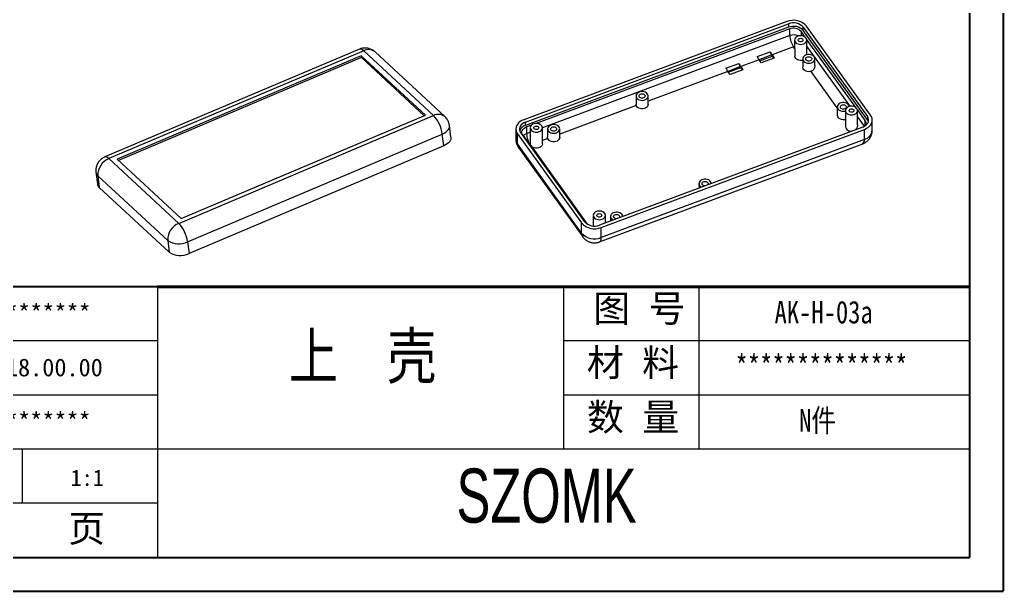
# Model space of a CAD drawing. Header units: inches. Extents: x 1209 to 2667, y 1126 to 1477.
# Drawn here: x 2026.6 to 2269.7, y 1125.7 to 1266.9 of the extents above; entities that cross this region are included whole.
import ezdxf

# ---------------------------------------------------------------- set-up
doc = ezdxf.new("R2010")
doc.units = ezdxf.units.IN
doc.header["$LTSCALE"] = 15
doc.layers.add('文字', color=81, linetype='Continuous')
doc.layers.add('粗实线', color=7, linetype='Continuous', lineweight=30)
doc.layers.add('细实线', color=3, linetype='Continuous', lineweight=9)
doc.styles.get("Standard").update_dxf_attribs({"font": 'txt', "bigfont": 'gbcbig.shx'})
doc.styles.add('宋体', font='', dxfattribs={"width": 0.8, "height": 3.5})
doc.styles.add('长仿宋', font='', dxfattribs={"width": 0.7, "height": 4})
doc.styles.get('宋体').set_extended_font_data('SimSun')
doc.styles.get('长仿宋').set_extended_font_data('SimSun')

msp = doc.modelspace()

# ---------------------------------------------------------------- linework, layer by layer
for p, q in [((2269.693, 1476.808), (2269.693, 1125.657)), ((2261.332, 1468.448), (2261.332, 1134.017)), ((2060.674, 1200.903), (1960.345, 1200.903)), ((1785.915, 1134.017), (2261.332, 1134.017)), ((1773.064, 1125.657), (2269.693, 1125.657))]:
    msp.add_line(p, q)
at = {"color": 7, "linetype": 'Continuous', "lineweight": 15}
for p, q in [((2216.212, 1266.386), (2151.184, 1242.149)), ((2151.597, 1241.574), (2216.625, 1265.812)), ((2216.627, 1264.977), (2151.599, 1240.74)), ((2216.903, 1264.595), (2154.225, 1241.233)), ((2216.625, 1265.812), (2216.627, 1264.977)), ((2216.907, 1262.926), (2216.903, 1264.595)), ((2220.734, 1262.558), (2219.733, 1263.95)), ((2220.264, 1264.982), (2236.104, 1242.966)), ((2220.266, 1264.148), (2220.264, 1264.982)), ((2236.106, 1242.132), (2220.266, 1264.148)), ((2236.904, 1243.264), (2221.063, 1265.28)), ((2218.125, 1261.827), (2218.134, 1257.865)), ((2233.269, 1245.136), (2221.09, 1262.063)), ((2221.133, 1258.277), (2221.125, 1261.834)), ((2110.596, 1259.575), (2047.648, 1232.954)), ((2111.638, 1259.168), (2048.69, 1232.547)), ((2128.906, 1243.174), (2111.638, 1259.168)), ((2217.874, 1260.127), (2212.544, 1258.14)), ((2111.054, 1257.969), (2050.686, 1232.438)), ((2111.114, 1257.484), (2051.064, 1232.088)), ((2126.91, 1243.282), (2111.054, 1257.969)), ((2111.054, 1257.969), (2111.114, 1257.484)), ((2126.592, 1243.147), (2111.114, 1257.484)), ((2131.712, 1242.906), (2114.444, 1258.9)), ((2209.346, 1256.948), (2204.815, 1255.259)), ((2208.888, 1257.758), (2212.086, 1258.95)), ((2209.897, 1256.182), (2209.346, 1256.948)), ((2213.095, 1257.374), (2209.897, 1256.182)), ((2212.544, 1258.14), (2213.095, 1257.374)), ((2212.977, 1257.33), (2212.592, 1257.865)), ((2220.126, 1257.175), (2220.131, 1255.089)), ((2221.128, 1258.277), (2221.126, 1258.171)), ((2223.13, 1255.501), (2223.126, 1257.182)), ((2201.16, 1254.878), (2204.358, 1256.07)), ((2201.732, 1253.908), (2204.816, 1255.057)), ((2201.736, 1253.903), (2204.816, 1255.051)), ((2205.366, 1254.493), (2202.168, 1253.301)), ((2204.815, 1255.259), (2205.366, 1254.493)), ((2204.816, 1255.057), (2204.816, 1255.051)), ((2205.249, 1254.45), (2204.816, 1255.051)), ((2202.168, 1253.301), (2201.617, 1254.067)), ((2178.93, 1248.011), (2178.935, 1245.926)), ((2181.935, 1245.933), (2181.93, 1248.018)), ((2228.666, 1245.305), (2228.671, 1243.22)), ((2235.573, 1241.933), (2233.624, 1244.641)), ((2065.958, 1216.552), (2128.906, 1243.174)), ((2066.542, 1217.752), (2126.91, 1243.282)), ((2230.659, 1244.405), (2230.669, 1240.444)), ((2233.668, 1240.855), (2233.659, 1244.413)), ((2236.104, 1242.966), (2236.106, 1242.132)), ((2237.311, 1239.578), (2237.306, 1242.08)), ((2133.198, 1237.798), (2132.838, 1240.707)), ((2149.237, 1239.843), (2149.243, 1237.34)), ((2151.599, 1240.74), (2151.597, 1241.574)), ((2153.133, 1240.826), (2151.875, 1240.357)), ((2151.875, 1240.357), (2151.879, 1238.689)), ((2152.807, 1240.153), (2152.817, 1236.191)), ((2155.817, 1236.198), (2155.807, 1240.16)), ((2157.076, 1239.865), (2157.081, 1237.78)), ((2160.081, 1237.787), (2160.076, 1239.873)), ((2234.945, 1240.349), (2169.917, 1216.111)), ((2170.331, 1215.537), (2235.358, 1239.774)), ((2235.364, 1237.272), (2235.358, 1239.774)), ((2068.119, 1211.975), (2131.067, 1238.596)), ((2131.427, 1235.687), (2131.067, 1238.596)), ((2149.639, 1238.659), (2165.48, 1216.643)), ((2149.645, 1236.157), (2149.639, 1238.659)), ((2166.279, 1216.941), (2150.439, 1238.957)), ((2150.974, 1238.322), (2166.619, 1216.576)), ((2235.364, 1237.272), (2170.336, 1213.035)), ((2131.427, 1235.687), (2068.479, 1209.066)), ((2165.485, 1214.14), (2149.645, 1236.157)), ((2149.921, 1235.246), (2165.761, 1213.23)), ((2152.846, 1235.889), (2152.873, 1235.899)), ((2152.984, 1235.698), (2152.846, 1235.889)), ((2169.941, 1211.959), (2234.969, 1236.196)), ((2048.69, 1232.547), (2065.958, 1216.552)), ((2050.686, 1232.438), (2066.542, 1217.752)), ((2045.477, 1229.196), (2045.837, 1226.287)), ((2045.954, 1228.329), (2063.222, 1212.334)), ((2045.954, 1228.329), (2046.314, 1225.42)), ((2063.581, 1209.426), (2046.314, 1225.42)), ((2194.495, 1226.377), (2194.497, 1225.273)), ((2168.372, 1218.519), (2168.379, 1215.905)), ((2171.377, 1216.655), (2171.372, 1218.526)), ((2172.641, 1218.232), (2172.644, 1217.128)), ((2165.485, 1214.14), (2165.48, 1216.643)), ((2170.336, 1213.035), (2170.331, 1215.537)), ((2063.222, 1212.334), (2063.581, 1209.426)), ((2068.119, 1211.975), (2068.479, 1209.066))]:
    msp.add_line(p, q, dxfattribs=at)
at = {"color": 8, "linetype": 'Continuous', "lineweight": 15}
for p, q in [((2219.733, 1263.95), (2219.735, 1262.906)), ((2216.907, 1262.926), (2155.807, 1240.153)), ((2218.128, 1260.235), (2217.874, 1260.127)), ((2218.129, 1259.772), (2217.874, 1260.127)), ((2231.838, 1245.462), (2221.128, 1260.347)), ((2212.444, 1258.138), (2209.326, 1256.976)), ((2209.512, 1256.717), (2212.592, 1257.865)), ((2204.715, 1255.257), (2201.598, 1254.095)), ((2201.617, 1254.067), (2181.933, 1246.73)), ((2228.667, 1245.126), (2222.211, 1254.099)), ((2178.991, 1245.634), (2160.079, 1238.585)), ((2235.374, 1240.547), (2233.663, 1242.926)), ((2235.576, 1240.674), (2235.573, 1241.933)), ((2152.81, 1239.036), (2151.879, 1238.689)), ((2157.137, 1237.489), (2155.815, 1236.996)), ((2152.846, 1235.889), (2152.748, 1235.855)), ((2152.984, 1235.698), (2166.88, 1216.384))]:
    msp.add_line(p, q, dxfattribs=at)
at = {"color": 7, "linetype": 'Continuous', "lineweight": 15, "flags": 128}
for points in [[(2220.313, 1260.874), (2220.602, 1261.014), (2220.838, 1261.198), (2221.009, 1261.417), (2221.105, 1261.658), (2221.121, 1261.908), (2221.056, 1262.154), (2220.915, 1262.382), (2220.704, 1262.581), (2220.434, 1262.74), (2220.121, 1262.849), (2219.781, 1262.904), (2219.433, 1262.9), (2219.095, 1262.839), (2218.786, 1262.724), (2218.522, 1262.56), (2218.317, 1262.358), (2218.183, 1262.126), (2218.126, 1261.879), (2218.15, 1261.63), (2218.254, 1261.391), (2218.432, 1261.175), (2218.674, 1260.996), (2218.967, 1260.861), (2219.296, 1260.778), (2219.642, 1260.752), (2219.987, 1260.785), (2220.313, 1260.874)], [(2219.9, 1261.448), (2219.689, 1261.402), (2219.469, 1261.414), (2219.27, 1261.482), (2219.119, 1261.598), (2219.037, 1261.745), (2219.033, 1261.903), (2219.11, 1262.052), (2219.256, 1262.171), (2219.452, 1262.244), (2219.671, 1262.261), (2219.884, 1262.22), (2220.062, 1262.127), (2220.181, 1261.993), (2220.225, 1261.838), (2220.187, 1261.682), (2220.074, 1261.546), (2219.9, 1261.448)], [(2220.127, 1256.851), (2219.884, 1256.806), (2219.541, 1256.792), (2219.203, 1256.835), (2218.888, 1256.932), (2218.612, 1257.079), (2218.389, 1257.266), (2218.231, 1257.485), (2218.147, 1257.724), (2218.134, 1257.865)], [(2222.315, 1256.221), (2222.604, 1256.361), (2222.84, 1256.546), (2223.01, 1256.764), (2223.106, 1257.005), (2223.123, 1257.255), (2223.058, 1257.501), (2222.917, 1257.73), (2222.705, 1257.928), (2222.436, 1258.087), (2222.123, 1258.196), (2221.783, 1258.251), (2221.435, 1258.248), (2221.097, 1258.187), (2220.788, 1258.071), (2220.523, 1257.908), (2220.319, 1257.705), (2220.184, 1257.474), (2220.128, 1257.227), (2220.152, 1256.977), (2220.256, 1256.738), (2220.434, 1256.523), (2220.676, 1256.343), (2220.969, 1256.208), (2221.297, 1256.126), (2221.644, 1256.1), (2221.989, 1256.132), (2222.315, 1256.221)], [(2221.971, 1256.7), (2221.736, 1256.645), (2221.489, 1256.648), (2221.257, 1256.708), (2221.065, 1256.82), (2220.934, 1256.97), (2220.878, 1257.143), (2220.903, 1257.32), (2221.006, 1257.481), (2221.177, 1257.609), (2221.396, 1257.691), (2221.641, 1257.717), (2221.883, 1257.685), (2222.098, 1257.598), (2222.262, 1257.465), (2222.357, 1257.301), (2222.372, 1257.124), (2222.307, 1256.953), (2222.168, 1256.806), (2221.971, 1256.7)], [(2222.211, 1254.099), (2221.881, 1254.03), (2221.539, 1254.016), (2221.201, 1254.059), (2220.885, 1254.156), (2220.609, 1254.303), (2220.386, 1254.49), (2220.229, 1254.709), (2220.144, 1254.948), (2220.131, 1255.089)], [(2181.118, 1247.057), (2181.407, 1247.197), (2181.643, 1247.382), (2181.814, 1247.6), (2181.91, 1247.841), (2181.926, 1248.091), (2181.861, 1248.337), (2181.72, 1248.566), (2181.509, 1248.765), (2181.239, 1248.923), (2180.926, 1249.033), (2180.586, 1249.087), (2180.238, 1249.084), (2179.9, 1249.023), (2179.591, 1248.907), (2179.327, 1248.744), (2179.122, 1248.541), (2178.988, 1248.31), (2178.931, 1248.063), (2178.956, 1247.813), (2179.059, 1247.574), (2179.237, 1247.359), (2179.479, 1247.179), (2179.772, 1247.044), (2180.101, 1246.962), (2180.447, 1246.936), (2180.792, 1246.968), (2181.118, 1247.057)], [(2180.774, 1247.536), (2180.539, 1247.481), (2180.292, 1247.484), (2180.06, 1247.545), (2179.868, 1247.656), (2179.737, 1247.806), (2179.681, 1247.979), (2179.706, 1248.156), (2179.81, 1248.317), (2179.98, 1248.446), (2180.2, 1248.527), (2180.444, 1248.553), (2180.687, 1248.521), (2180.901, 1248.434), (2181.065, 1248.301), (2181.16, 1248.138), (2181.176, 1247.96), (2181.111, 1247.789), (2180.972, 1247.642), (2180.774, 1247.536)], [(2181.935, 1245.933), (2181.934, 1245.898), (2181.881, 1245.647), (2181.749, 1245.411), (2181.543, 1245.204), (2181.275, 1245.037), (2180.961, 1244.92), (2180.618, 1244.859), (2180.264, 1244.857), (2179.92, 1244.916), (2179.605, 1245.03), (2179.335, 1245.194), (2179.127, 1245.399), (2178.991, 1245.634)], [(2231.658, 1245.425), (2231.598, 1245.631), (2231.457, 1245.86), (2231.245, 1246.059), (2230.976, 1246.217), (2230.663, 1246.326), (2230.323, 1246.381), (2229.975, 1246.378), (2229.637, 1246.317), (2229.328, 1246.201), (2229.063, 1246.038), (2228.859, 1245.835), (2228.725, 1245.604), (2228.668, 1245.357), (2228.692, 1245.107), (2228.796, 1244.868), (2228.974, 1244.653), (2229.216, 1244.473), (2229.509, 1244.338), (2229.837, 1244.256), (2230.184, 1244.23), (2230.529, 1244.262), (2230.66, 1244.29)], [(2230.511, 1244.83), (2230.276, 1244.775), (2230.029, 1244.778), (2229.797, 1244.839), (2229.605, 1244.95), (2229.474, 1245.1), (2229.418, 1245.273), (2229.443, 1245.45), (2229.546, 1245.611), (2229.717, 1245.74), (2229.936, 1245.821), (2230.181, 1245.847), (2230.423, 1245.815), (2230.638, 1245.728), (2230.802, 1245.595), (2230.897, 1245.432), (2230.913, 1245.254), (2230.847, 1245.083), (2230.708, 1244.936), (2230.511, 1244.83)], [(2232.848, 1243.452), (2233.137, 1243.592), (2233.373, 1243.776), (2233.543, 1243.995), (2233.639, 1244.236), (2233.656, 1244.486), (2233.591, 1244.732), (2233.449, 1244.96), (2233.238, 1245.159), (2232.969, 1245.318), (2232.656, 1245.427), (2232.316, 1245.482), (2231.968, 1245.478), (2231.63, 1245.417), (2231.32, 1245.302), (2231.056, 1245.139), (2230.852, 1244.936), (2230.717, 1244.705), (2230.661, 1244.457), (2230.685, 1244.208), (2230.789, 1243.969), (2230.967, 1243.754), (2231.208, 1243.574), (2231.502, 1243.439), (2231.83, 1243.356), (2232.177, 1243.331), (2232.522, 1243.363), (2232.848, 1243.452)], [(2232.435, 1244.026), (2232.224, 1243.98), (2232.004, 1243.992), (2231.805, 1244.06), (2231.654, 1244.176), (2231.571, 1244.323), (2231.568, 1244.481), (2231.644, 1244.63), (2231.791, 1244.749), (2231.986, 1244.822), (2232.206, 1244.839), (2232.419, 1244.798), (2232.597, 1244.705), (2232.715, 1244.571), (2232.759, 1244.416), (2232.722, 1244.26), (2232.609, 1244.124), (2232.435, 1244.026)], [(2151.184, 1242.149), (2150.704, 1241.934), (2150.277, 1241.668), (2149.912, 1241.357), (2149.62, 1241.009), (2149.407, 1240.633), (2149.278, 1240.237), (2149.237, 1239.832), (2149.285, 1239.427), (2149.42, 1239.033), (2149.639, 1238.659)], [(2230.664, 1242.205), (2230.422, 1242.16), (2230.079, 1242.147), (2229.741, 1242.19), (2229.425, 1242.287), (2229.149, 1242.433), (2228.926, 1242.62), (2228.769, 1242.839), (2228.685, 1243.078), (2228.671, 1243.22)], [(2234.945, 1240.349), (2235.343, 1240.53), (2235.691, 1240.759), (2235.978, 1241.027), (2236.197, 1241.327), (2236.34, 1241.649), (2236.403, 1241.985), (2236.383, 1242.323), (2236.283, 1242.653), (2236.104, 1242.966)], [(2235.358, 1239.774), (2235.838, 1239.989), (2236.266, 1240.255), (2236.63, 1240.566), (2236.923, 1240.914), (2237.136, 1241.29), (2237.264, 1241.686), (2237.306, 1242.091), (2237.258, 1242.496), (2237.123, 1242.89), (2236.904, 1243.264)], [(2236.343, 1241.661), (2236.285, 1241.819), (2236.106, 1242.132)], [(2151.597, 1241.574), (2151.2, 1241.393), (2150.852, 1241.164), (2150.564, 1240.896), (2150.346, 1240.596), (2150.203, 1240.274), (2150.14, 1239.938), (2150.159, 1239.6), (2150.26, 1239.27), (2150.439, 1238.957)], [(2150.974, 1238.322), (2150.821, 1238.597), (2150.747, 1238.887), (2150.752, 1239.183), (2150.838, 1239.473), (2151.001, 1239.745), (2151.234, 1239.989), (2151.529, 1240.196), (2151.875, 1240.357)], [(2154.996, 1239.199), (2155.285, 1239.339), (2155.521, 1239.524), (2155.692, 1239.742), (2155.788, 1239.983), (2155.804, 1240.233), (2155.739, 1240.479), (2155.598, 1240.708), (2155.386, 1240.907), (2155.117, 1241.065), (2154.804, 1241.175), (2154.464, 1241.229), (2154.116, 1241.226), (2153.778, 1241.165), (2153.469, 1241.049), (2153.204, 1240.886), (2153, 1240.683), (2152.866, 1240.452), (2152.809, 1240.205), (2152.833, 1239.955), (2152.937, 1239.716), (2153.115, 1239.501), (2153.357, 1239.321), (2153.65, 1239.186), (2153.978, 1239.104), (2154.325, 1239.078), (2154.67, 1239.11), (2154.996, 1239.199)], [(2154.583, 1239.773), (2154.372, 1239.728), (2154.152, 1239.74), (2153.953, 1239.808), (2153.802, 1239.923), (2153.719, 1240.07), (2153.716, 1240.229), (2153.793, 1240.377), (2153.939, 1240.496), (2154.135, 1240.569), (2154.354, 1240.586), (2154.567, 1240.546), (2154.745, 1240.452), (2154.864, 1240.319), (2154.907, 1240.164), (2154.87, 1240.007), (2154.757, 1239.871), (2154.583, 1239.773)], [(2159.265, 1238.912), (2159.553, 1239.052), (2159.789, 1239.236), (2159.96, 1239.455), (2160.056, 1239.696), (2160.072, 1239.946), (2160.008, 1240.192), (2159.866, 1240.42), (2159.655, 1240.619), (2159.386, 1240.778), (2159.073, 1240.887), (2158.733, 1240.942), (2158.385, 1240.938), (2158.047, 1240.877), (2157.737, 1240.762), (2157.473, 1240.599), (2157.268, 1240.396), (2157.134, 1240.165), (2157.078, 1239.917), (2157.102, 1239.668), (2157.206, 1239.429), (2157.383, 1239.214), (2157.625, 1239.034), (2157.918, 1238.899), (2158.247, 1238.816), (2158.593, 1238.791), (2158.939, 1238.823), (2159.265, 1238.912)], [(2158.92, 1239.39), (2158.685, 1239.336), (2158.438, 1239.339), (2158.207, 1239.399), (2158.015, 1239.511), (2157.884, 1239.661), (2157.827, 1239.834), (2157.853, 1240.01), (2157.956, 1240.172), (2158.127, 1240.3), (2158.346, 1240.382), (2158.59, 1240.408), (2158.833, 1240.376), (2159.048, 1240.289), (2159.212, 1240.156), (2159.306, 1239.992), (2159.322, 1239.815), (2159.257, 1239.644), (2159.118, 1239.497), (2158.92, 1239.39)], [(2133.198, 1237.798), (2133.202, 1237.765), (2133.189, 1237.434), (2133.088, 1237.102), (2132.903, 1236.776), (2132.636, 1236.464), (2132.296, 1236.173), (2131.889, 1235.913), (2131.427, 1235.687)], [(2160.081, 1237.787), (2160.08, 1237.753), (2160.028, 1237.501), (2159.895, 1237.265), (2159.689, 1237.058), (2159.422, 1236.892), (2159.108, 1236.775), (2158.764, 1236.714), (2158.411, 1236.712), (2158.067, 1236.77), (2157.751, 1236.885), (2157.482, 1237.049), (2157.273, 1237.254), (2157.137, 1237.489)], [(2155.817, 1236.198), (2155.816, 1236.155), (2155.76, 1235.901), (2155.622, 1235.664), (2155.41, 1235.457), (2155.136, 1235.292), (2154.815, 1235.178), (2154.467, 1235.122), (2154.109, 1235.126), (2153.764, 1235.191), (2153.45, 1235.313), (2153.185, 1235.485), (2152.984, 1235.698)], [(2197.495, 1226.384), (2197.491, 1226.458), (2197.427, 1226.704), (2197.285, 1226.932), (2197.074, 1227.131), (2196.804, 1227.289), (2196.491, 1227.399), (2196.151, 1227.453), (2195.803, 1227.45), (2195.465, 1227.389), (2195.156, 1227.274), (2194.892, 1227.11), (2194.687, 1226.907), (2194.553, 1226.676), (2194.496, 1226.429), (2194.521, 1226.179), (2194.624, 1225.94), (2194.802, 1225.725), (2195.044, 1225.545), (2195.118, 1225.504)], [(2196.024, 1225.842), (2195.857, 1225.85), (2195.625, 1225.911), (2195.433, 1226.022), (2195.302, 1226.173), (2195.246, 1226.345), (2195.271, 1226.522), (2195.375, 1226.683), (2195.545, 1226.812), (2195.765, 1226.894), (2196.009, 1226.92), (2196.252, 1226.888), (2196.466, 1226.8), (2196.63, 1226.668), (2196.725, 1226.504), (2196.741, 1226.327), (2196.676, 1226.155), (2196.589, 1226.053)], [(2170.561, 1217.565), (2170.85, 1217.706), (2171.086, 1217.89), (2171.257, 1218.109), (2171.353, 1218.349), (2171.369, 1218.6), (2171.304, 1218.846), (2171.163, 1219.074), (2170.951, 1219.273), (2170.682, 1219.431), (2170.369, 1219.541), (2170.029, 1219.595), (2169.681, 1219.592), (2169.343, 1219.531), (2169.034, 1219.416), (2168.769, 1219.252), (2168.565, 1219.049), (2168.431, 1218.818), (2168.374, 1218.571), (2168.398, 1218.321), (2168.502, 1218.082), (2168.68, 1217.867), (2168.922, 1217.687), (2169.215, 1217.553), (2169.543, 1217.47), (2169.89, 1217.444), (2170.235, 1217.477), (2170.561, 1217.565)], [(2170.148, 1218.14), (2169.937, 1218.094), (2169.717, 1218.106), (2169.518, 1218.174), (2169.367, 1218.289), (2169.284, 1218.436), (2169.281, 1218.595), (2169.358, 1218.744), (2169.504, 1218.863), (2169.7, 1218.936), (2169.919, 1218.953), (2170.132, 1218.912), (2170.31, 1218.819), (2170.429, 1218.685), (2170.472, 1218.53), (2170.435, 1218.374), (2170.322, 1218.237), (2170.148, 1218.14)], [(2175.641, 1218.239), (2175.637, 1218.312), (2175.573, 1218.558), (2175.431, 1218.787), (2175.22, 1218.986), (2174.951, 1219.144), (2174.638, 1219.253), (2174.298, 1219.308), (2173.95, 1219.305), (2173.612, 1219.244), (2173.302, 1219.128), (2173.038, 1218.965), (2172.833, 1218.762), (2172.699, 1218.531), (2172.643, 1218.284), (2172.667, 1218.034), (2172.771, 1217.795), (2172.948, 1217.58), (2173.19, 1217.4), (2173.265, 1217.359)], [(2174.17, 1217.697), (2174.003, 1217.705), (2173.772, 1217.766), (2173.58, 1217.877), (2173.449, 1218.027), (2173.392, 1218.2), (2173.418, 1218.377), (2173.521, 1218.538), (2173.692, 1218.667), (2173.911, 1218.748), (2174.155, 1218.774), (2174.398, 1218.742), (2174.613, 1218.655), (2174.777, 1218.522), (2174.871, 1218.359), (2174.887, 1218.181), (2174.822, 1218.01), (2174.736, 1217.907)]]:
    msp.add_lwpolyline(points, dxfattribs=at)
at = {"color": 8, "linetype": 'Continuous', "lineweight": 15, "flags": 128}
for points in [[(2111.638, 1259.168), (2111.361, 1259.393), (2111.099, 1259.541), (2110.859, 1259.608), (2110.648, 1259.593), (2110.596, 1259.575)], [(2131.067, 1238.596), (2131.53, 1238.821), (2131.936, 1239.082), (2132.277, 1239.372), (2132.543, 1239.684), (2132.729, 1240.011), (2132.829, 1240.343), (2132.842, 1240.674), (2132.838, 1240.708)], [(2048.69, 1232.547), (2048.413, 1232.772), (2048.151, 1232.92), (2047.911, 1232.987), (2047.7, 1232.972), (2047.648, 1232.954)]]:
    msp.add_lwpolyline(points, dxfattribs=at)
at = {"color": 7, "linetype": 'Continuous', "lineweight": 15}
for centre, radius, start, end in [((2217.856, 1262.405), 4.307, 41.88594, 112.44085), ((2217.854, 1262.805), 3.248, 42.10408, 112.22271), ((2217.856, 1261.971), 3.248, 42.10408, 112.22271), ((2217.859, 1262.26), 2.523, 42.04725, 112.27954), ((2222.439, 1263.271), 5.543, 183.56659, 214.56507), ((2213.297, 1259.714), 4.823, 203.92451, 214.99922), ((2216.495, 1260.906), 4.823, 203.92451, 214.99922), ((2179.195, 1244.013), 36.124, 23.01682, 24.42497), ((2213.771, 1258.686), 1.437, 202.44485, 214.83827), ((2205.568, 1256.834), 4.823, 203.92451, 214.99922), ((2208.767, 1258.026), 4.823, 203.92451, 214.99922), ((2171.466, 1241.132), 36.124, 23.01682, 24.42497), ((2206.185, 1255.875), 1.595, 202.80812, 210.86401), ((2122.822, 1237.502), 8.318, 7.55865, 42.99217), ((2152.205, 1238.693), 2.135, 106.49119, 159.87289), ((2232.026, 1240.728), 1.387, 191.835, 282.80594), ((2234.664, 1241.243), 1.141, 335.3782, 37.22556), ((2157.411, 1239.034), 5.543, 183.56659, 214.56507), ((2153.734, 1236.242), 0.927, 201.68452, 215.9392), ((2050.322, 1228.492), 4.371, 111.91989, 182.1363), ((2047.245, 1226.497), 1.424, 188.45597, 229.14968), ((2067.59, 1212.497), 4.371, 111.91989, 182.1363), ((2059.874, 1210.881), 8.318, 7.55865, 42.99217), ((2168.686, 1219.518), 4.307, 221.88594, 292.44085), ((2168.689, 1219.118), 3.248, 222.10408, 292.22271), ((2168.692, 1217.016), 4.307, 221.88594, 292.44085), ((2065.984, 1216.422), 4.933, 235.95077, 295.64792), ((2066.343, 1213.513), 4.933, 235.95077, 295.64792)]:
    msp.add_arc(centre, radius, start, end, dxfattribs=at)
at = {"color": 8, "linetype": 'Continuous', "lineweight": 15}
for centre, radius, start, end in [((2217.871, 1260.325), 2.775, 64.5548, 110.34449), ((2112.842, 1256.948), 2.525, 50.62993, 118.47541), ((2130.11, 1240.953), 2.526, 50.68219, 118.47162), ((2151.249, 1237.362), 2.006, 180.6061, 216.90612), ((2152.538, 1236.807), 1.995, 109.31335, 136.87884), ((2234.297, 1237.054), 1.09, 308.081, 11.54192), ((2234.623, 1239.873), 2.704, 285.90255, 353.74187), ((2151.176, 1236.124), 1.531, 178.75645, 214.95385), ((2046.885, 1229.406), 1.424, 188.50686, 229.14791), ((2167.016, 1214.107), 1.531, 178.75556, 214.98809), ((2169.269, 1212.817), 1.09, 308.07031, 11.54432)]:
    msp.add_arc(centre, radius, start, end, dxfattribs=at)
at = {"color": 7, "linetype": 'Continuous', "lineweight": 15}
for points, knots in [([(2111.556, 1259.832), (2111.393, 1259.805), (2111.16, 1259.767), (2110.842, 1259.672), (2110.688, 1259.61), (2110.598, 1259.573)], [0, 0, 0, 0, 0.4987959, 0.7093361, 1, 1, 1, 1]), ([(2114.439, 1258.9), (2114.336, 1258.991), (2114.116, 1259.185), (2113.735, 1259.422), (2113.317, 1259.619), (2112.894, 1259.755), (2112.517, 1259.827), (2112.181, 1259.858), (2111.874, 1259.863), (2111.663, 1259.842), (2111.556, 1259.832)], [0, 0, 0, 0, 0.1315268, 0.2808964, 0.42908, 0.5739386, 0.7060873, 0.7967397, 0.8971631, 1, 1, 1, 1]), ([(2223.125, 1255.501), (2223.125, 1255.445), (2223.126, 1255.296), (2223.076, 1255.053), (2222.979, 1254.784), (2222.845, 1254.556), (2222.686, 1254.374), (2222.518, 1254.234), (2222.386, 1254.17), (2222.32, 1254.138)], [0, 0, 0, 0, 0.1032886, 0.271867, 0.4394359, 0.612168, 0.739125, 0.8695232, 1, 1, 1, 1]), ([(2222.32, 1254.138), (2222.302, 1254.131), (2222.266, 1254.117), (2222.229, 1254.105), (2222.211, 1254.099)], [0, 0, 0, 0, 0.5001361, 1, 1, 1, 1]), ([(2178.991, 1245.634), (2178.982, 1245.661), (2178.962, 1245.714), (2178.945, 1245.803), (2178.935, 1245.882), (2178.935, 1245.932), (2178.936, 1245.951)], [0, 0, 0, 0, 0.275156, 0.5525889, 0.8368892, 1, 1, 1, 1]), ([(2132.835, 1240.709), (2132.813, 1240.854), (2132.766, 1241.164), (2132.612, 1241.621), (2132.392, 1242.076), (2132.102, 1242.495), (2131.869, 1242.772), (2131.722, 1242.894), (2131.707, 1242.906)], [0, 0, 0, 0, 0.17418, 0.3722515, 0.5717996, 0.7732196, 0.9772597, 1, 1, 1, 1]), ([(2233.662, 1240.855), (2233.663, 1240.799), (2233.664, 1240.65), (2233.613, 1240.407), (2233.517, 1240.137), (2233.381, 1239.912), (2233.257, 1239.759), (2233.179, 1239.699), (2233.158, 1239.683)], [0, 0, 0, 0, 0.1311844, 0.3452918, 0.558117, 0.7774999, 0.9387449, 1, 1, 1, 1]), ([(2149.25, 1237.34), (2149.251, 1237.219), (2149.254, 1236.931), (2149.338, 1236.48), (2149.495, 1235.998), (2149.69, 1235.581), (2149.859, 1235.347), (2149.928, 1235.251)], [0, 0, 0, 0, 0.1624331, 0.3861816, 0.6124025, 0.841653, 1, 1, 1, 1]), ([(2157.137, 1237.489), (2157.128, 1237.515), (2157.109, 1237.569), (2157.091, 1237.657), (2157.081, 1237.736), (2157.082, 1237.787), (2157.082, 1237.806)], [0, 0, 0, 0, 0.27515603, 0.55258886, 0.83688919, 1, 1, 1, 1]), ([(2234.967, 1236.201), (2235.014, 1236.217), (2235.186, 1236.277), (2235.474, 1236.424), (2235.828, 1236.647), (2236.166, 1236.924), (2236.478, 1237.251), (2236.753, 1237.625), (2236.981, 1238.039), (2237.157, 1238.486), (2237.267, 1238.958), (2237.317, 1239.327), (2237.307, 1239.534), (2237.305, 1239.578)], [0, 0, 0, 0, 0.0340028, 0.1247694, 0.2206352, 0.3206139, 0.4238425, 0.5296388, 0.637472, 0.7469468, 0.857786, 0.969816, 1, 1, 1, 1]), ([(2152.873, 1235.899), (2152.864, 1235.926), (2152.845, 1235.98), (2152.827, 1236.068), (2152.817, 1236.147), (2152.818, 1236.198), (2152.818, 1236.216)], [0, 0, 0, 0, 0.275156, 0.5525889, 0.8368892, 1, 1, 1, 1]), ([(2047.65, 1232.952), (2047.631, 1232.945), (2047.496, 1232.894), (2047.248, 1232.76), (2046.908, 1232.542), (2046.578, 1232.267), (2046.27, 1231.941), (2045.998, 1231.567), (2045.772, 1231.151), (2045.6, 1230.703), (2045.486, 1230.23), (2045.444, 1229.742), (2045.444, 1229.393), (2045.477, 1229.212), (2045.481, 1229.194)], [0, 0, 0, 0, 0.0131702, 0.0931292, 0.1803877, 0.2728085, 0.3691816, 0.468466, 0.5698722, 0.6728314, 0.7769534, 0.8819843, 0.987774, 1, 1, 1, 1]), ([(2165.768, 1213.234), (2165.799, 1213.187), (2165.916, 1213.01), (2166.171, 1212.744), (2166.523, 1212.439), (2166.909, 1212.189), (2167.307, 1211.996), (2167.673, 1211.871), (2168.001, 1211.794), (2168.328, 1211.743), (2168.56, 1211.736), (2168.692, 1211.732)], [0, 0, 0, 0, 0.0490576, 0.1859771, 0.3222833, 0.4572403, 0.5888775, 0.70982, 0.7960053, 0.8843153, 1, 1, 1, 1]), ([(2168.692, 1211.732), (2168.86, 1211.739), (2169.097, 1211.748), (2169.444, 1211.811), (2169.696, 1211.87), (2169.872, 1211.937), (2169.939, 1211.963)], [0, 0, 0, 0, 0.3940557, 0.5573799, 0.8297741, 1, 1, 1, 1])]:
    msp.add_open_spline(points, degree=3, knots=knots, dxfattribs=at)
at = {"layer": '粗实线', "color": 7, "lineweight": 40}
msp.add_line((2261.332, 1200.903), (2060.674, 1200.903), dxfattribs=at)
at = {"layer": '细实线', "color": 7}
for p, q in [((2060.674, 1200.903), (2060.674, 1134.017)), ((2161.003, 1200.903), (2161.003, 1160.772)), ((2194.446, 1200.903), (2194.446, 1161.053)), ((2060.674, 1187.526), (1960.345, 1187.526)), ((2261.332, 1187.526), (2161.003, 1187.526)), ((2060.674, 1174.149), (1960.345, 1174.149)), ((2261.332, 1174.149), (2161.003, 1174.149)), ((2261.332, 1160.772), (1960.345, 1160.772)), ((2027.231, 1160.772), (2027.231, 1147.395)), ((2060.674, 1147.395), (1960.345, 1147.395))]:
    msp.add_line(p, q, dxfattribs=at)

# ---------------------------------------------------------------- texts
at = {"char_height": 4.39932, "width": 2500.3555, "attachment_point": 1}
for s, insert in [('{\\fSimHei|b0|i0|c134|p49;*********}', (2017.253, 1196.541)), ('{\\fSimHei|b0|i0|c134|p49;2018.00.00}', (2017.253, 1183.164)), ('{\\fSimHei|b0|i0|c134|p49;*********}', (2017.253, 1169.787))]:
    msp.add_mtext(s, dxfattribs=dict(at, insert=insert))
at = {"layer": '文字', "color": 0, "attachment_point": 1, "style": '宋体'}
for s, insert, char_height, width in [('{\\H1.111x;AK-H-03a}', (2213.163, 1197.409), 5.01645, 57.99583), ('上  壳', (2093.147, 1189.355), 11.1477, 142.51899), ('{\\H1.111x;**************}', (2203.513, 1184.032), 5.01645, 57.99583), ('{\\H1.111x;N件}', (2219.231, 1170.655), 5.01645, 57.99583)]:
    msp.add_mtext(s, dxfattribs=dict(at, insert=insert, char_height=char_height, width=width))
at = {"layer": '粗实线', "insert": (2134.574, 1155.982), "char_height": 13.37721, "width": 150.01215, "attachment_point": 1, "style": '长仿宋'}
msp.add_mtext('{\\fSTXinwei|b0|i0|c134|p2;SZOMK}', dxfattribs=at)
at = {"layer": '细实线', "color": 7, "attachment_point": 1}
for s, insert, char_height, width in [('{\\fSimSun|b0|i0|c134|p54;图 号}', (2168.358, 1198.873), 6.6886, 33.44302), ('{\\fSimSun|b0|i0|c134|p54;材 料   }', (2166.772, 1185.496), 6.6886, 33.44302), ('{\\fSimSun|b0|i0|c134|p54;数 量}', (2166.805, 1172.052), 6.6886, 30.21996), ('{\\fSimSun|b0|i0|c134|p54;1:1}', (2039.229, 1155.706), 4.01316, 17.61654), ('{\\fSimSun|b0|i0|c134|p54; 共   页}', (2011.328, 1144.527), 6.6886, 50.16453)]:
    msp.add_mtext(s, dxfattribs=dict(at, insert=insert, char_height=char_height, width=width))

doc.saveas('drawing.dxf')
